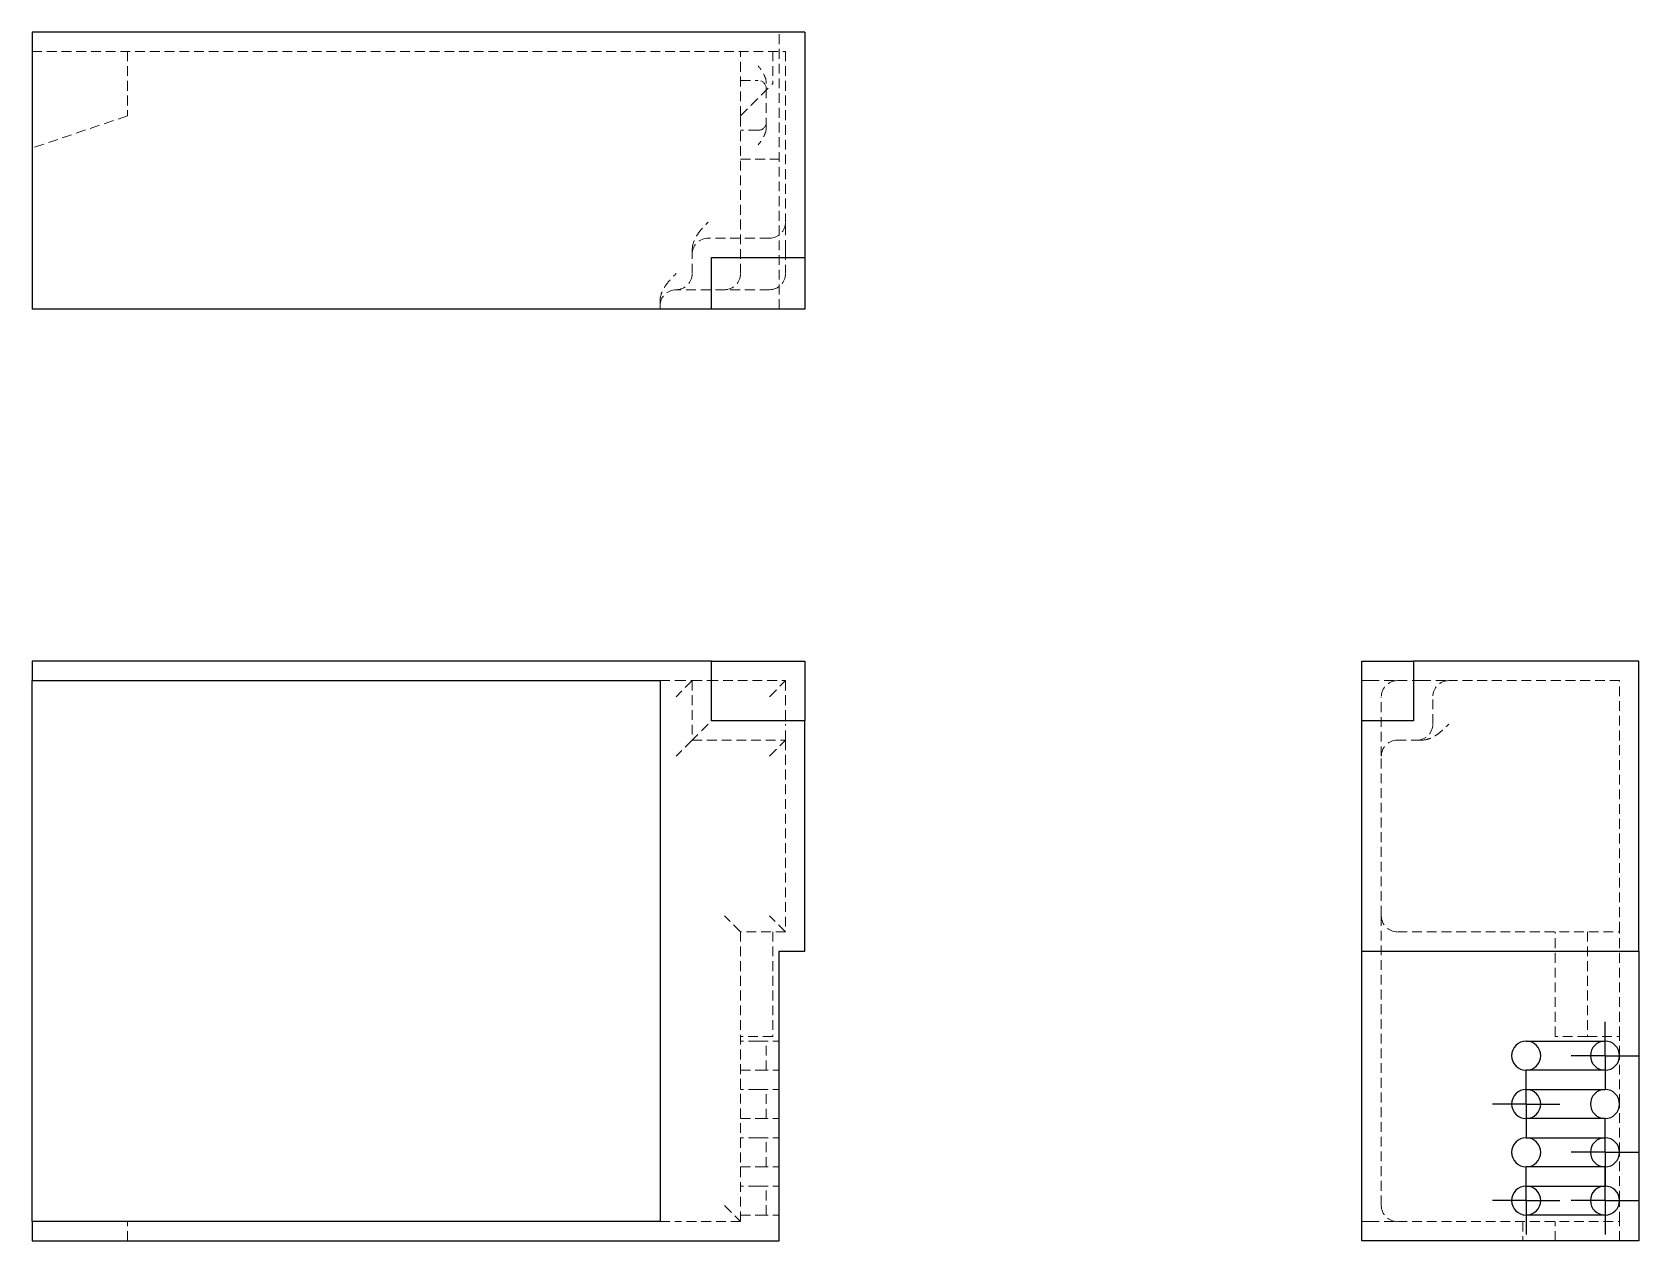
# Model space of a CAD drawing. Header units: millimetres. Extents: x 33 to 241, y 20 to 176.
import ezdxf

# ---------------------------------------------------------------- set-up
doc = ezdxf.new("R2010")
doc.units = ezdxf.units.MM
doc.linetypes.add('HIDDEN', pattern=[1.905, 1.27, -0.635])
doc.layers.add('10', color=7, linetype='Continuous')

# ---------------------------------------------------------------- blocks, each defined once
blk = doc.blocks.new('SW_CENTERMARKSYMBOL_0')
at = {"layer": '10', "color": 0}
for p, q in [((0, 2.5), (0, 4.375)), ((0, 0), (0, 2.5)), ((-2.5, 0), (-4.375, 0)), ((0, 0), (-2.5, 0)), ((0, 0), (0, -2.5)), ((0, 0), (2.5, 0)), ((2.5, 0), (4.375, 0)), ((0, -2.5), (0, -4.375))]:
    blk.add_line(p, q, dxfattribs=at)
blk = doc.blocks.new('SW_CENTERMARKSYMBOL_1')
at = {"layer": '10', "color": 0}
for p, q in [((0, 2.5), (0, 4.375)), ((0, 0), (0, 2.5)), ((-2.5, 0), (-4.375, 0)), ((0, 0), (-2.5, 0)), ((0, 0), (0, -2.5)), ((0, 0), (2.5, 0)), ((2.5, 0), (4.375, 0)), ((0, -2.5), (0, -4.375))]:
    blk.add_line(p, q, dxfattribs=at)
blk = doc.blocks.new('SW_CENTERMARKSYMBOL_2')
at = {"layer": '10', "color": 0}
for p, q in [((0, 2.5), (0, 4.375)), ((0, 0), (0, 2.5)), ((-2.5, 0), (-4.375, 0)), ((0, 0), (-2.5, 0)), ((0, 0), (0, -2.5)), ((0, 0), (2.5, 0)), ((2.5, 0), (4.375, 0)), ((0, -2.5), (0, -4.375))]:
    blk.add_line(p, q, dxfattribs=at)
blk = doc.blocks.new('SW_CENTERMARKSYMBOL_3')
at = {"layer": '10', "color": 0}
for p, q in [((0, 2.5), (0, 4.375)), ((0, 0), (0, 2.5)), ((-2.5, 0), (-4.375, 0)), ((0, 0), (-2.5, 0)), ((0, 0), (0, -2.5)), ((0, 0), (2.5, 0)), ((2.5, 0), (4.375, 0)), ((0, -2.5), (0, -4.375))]:
    blk.add_line(p, q, dxfattribs=at)
blk = doc.blocks.new('SW_CENTERMARKSYMBOL_4')
at = {"layer": '10', "color": 0}
for p, q in [((0, 2.5), (0, 4.375)), ((0, 0), (0, 2.5)), ((-2.5, 0), (-4.375, 0)), ((0, 0), (-2.5, 0)), ((0, 0), (0, -2.5)), ((0, 0), (2.5, 0)), ((2.5, 0), (4.375, 0)), ((0, -2.5), (0, -4.375))]:
    blk.add_line(p, q, dxfattribs=at)

msp = doc.modelspace()

# ---------------------------------------------------------------- linework, layer by layer
at = {"color": 7, "linetype": 'Continuous', "lineweight": 25}
for p, q in [((33, 175.92), (33, 140.08)), ((133, 175.92), (33, 175.92)), ((133, 175.92), (133, 146.75)), ((120.92, 146.75), (133, 146.75)), ((120.92, 140.08), (120.92, 146.75)), ((133, 146.75), (133, 140.08)), ((120.92, 140.08), (33, 140.08)), ((133, 140.08), (120.92, 140.08)), ((120.92, 94.5), (33, 94.5)), ((33, 94.5), (33, 92)), ((120.92, 86.79), (120.92, 94.5)), ((120.92, 94.5), (133, 94.5)), ((133, 94.5), (133, 86.79)), ((205.08, 86.79), (205.08, 94.5)), ((205.08, 94.5), (211.75, 94.5)), ((211.75, 94.5), (211.75, 86.79)), ((240.92, 94.5), (211.75, 94.5)), ((240.92, 57), (240.92, 94.5)), ((33, 92), (114.25, 92)), ((33, 22), (33, 92)), ((114.25, 92), (114.25, 22)), ((133, 86.79), (120.92, 86.79)), ((133, 57), (133, 86.79)), ((205.08, 57), (205.08, 86.79)), ((211.75, 86.79), (205.08, 86.79)), ((129.67, 19.5), (129.67, 57)), ((129.67, 57), (133, 57)), ((205.08, 57), (240.92, 57)), ((205.08, 19.5), (205.08, 57)), ((240.92, 57), (240.92, 19.5)), ((226.33, 45.33), (236.54, 45.33)), ((236.54, 41.58), (226.33, 41.58)), ((226.33, 39.08), (236.54, 39.08)), ((236.54, 35.33), (226.33, 35.33)), ((226.33, 32.83), (236.54, 32.83)), ((236.54, 29.08), (226.33, 29.08)), ((226.33, 26.58), (236.54, 26.58)), ((33, 22), (33, 19.5)), ((114.25, 22), (33, 22)), ((236.54, 22.83), (226.33, 22.83)), ((33, 19.5), (129.67, 19.5)), ((240.92, 19.5), (205.08, 19.5))]:
    msp.add_line(p, q, dxfattribs=at)
at = {"color": 7, "linetype": 'HIDDEN', "lineweight": 18}
for p, q in [((129.67, 140.08), (129.67, 175.92)), ((33, 173.42), (130.5, 173.42)), ((45.33, 173.42), (45.33, 165.08)), ((124.67, 165.08), (124.67, 173.42)), ((128.83, 173.42), (128.83, 169.25)), ((130.5, 173.42), (130.5, 151.33)), ((124.67, 169.67), (126.96, 169.67)), ((124.67, 165.08), (128.83, 169.25)), ((128, 163.57), (128, 169.31)), ((45.33, 165.08), (33, 160.92)), ((124.67, 144.67), (124.67, 165.08)), ((126.96, 163.21), (124.67, 163.21)), ((124.67, 159.46), (129.67, 159.46)), ((118.42, 144.67), (118.42, 147.72)), ((128.42, 149.25), (120.5, 149.25)), ((130.5, 147.72), (130.5, 144.67)), ((128.42, 142.58), (116.33, 142.58)), ((114.25, 141.06), (114.25, 140.08)), ((118.42, 92), (116.33, 89.92)), ((116.33, 92), (118.42, 92)), ((118.42, 92), (118.42, 84.29)), ((120.5, 92), (130.5, 92)), ((128.42, 89.92), (130.5, 92)), ((130.5, 92), (130.5, 86.38)), ((206.06, 92), (205.08, 92)), ((209.67, 92), (212.72, 92)), ((238.42, 92), (216.33, 92)), ((238.42, 59.5), (238.42, 92)), ((207.58, 82.21), (207.58, 89.92)), ((214.25, 86.38), (214.25, 89.92)), ((120.5, 86.38), (118.42, 84.29)), ((118.42, 84.29), (116.33, 82.21)), ((118.42, 84.29), (130.5, 84.29)), ((128.42, 82.21), (130.5, 84.29)), ((130.5, 84.29), (130.5, 59.5)), ((212.72, 84.29), (209.67, 84.29)), ((207.58, 61.58), (207.58, 82.21)), ((124.67, 59.5), (122.58, 61.58)), ((130.5, 59.5), (128.42, 61.58)), ((207.58, 24.08), (207.58, 61.58)), ((130.5, 59.5), (124.67, 59.5)), ((124.67, 59.5), (124.67, 22)), ((128.83, 59.5), (128.83, 45.96)), ((209.67, 59.5), (238.42, 59.5)), ((230.08, 45.96), (230.08, 59.5)), ((234.25, 59.5), (234.25, 45.96)), ((238.42, 45.96), (238.42, 59.5)), ((128.83, 45.96), (124.67, 45.96)), ((234.25, 45.96), (230.08, 45.96)), ((234.25, 45.96), (238.42, 45.96)), ((238.42, 43.46), (238.42, 45.96)), ((126.96, 45.33), (124.67, 45.33)), ((126.96, 45.33), (129.67, 45.33)), ((128, 41.58), (128, 45.33)), ((238.42, 37.21), (238.42, 43.46)), ((124.67, 41.58), (126.96, 41.58)), ((126.96, 41.58), (129.67, 41.58)), ((126.96, 39.08), (124.67, 39.08)), ((126.96, 39.08), (129.67, 39.08)), ((128, 35.33), (128, 39.08)), ((238.42, 30.96), (238.42, 37.21)), ((124.67, 35.33), (126.96, 35.33)), ((126.96, 35.33), (129.67, 35.33)), ((126.96, 32.83), (124.67, 32.83)), ((126.96, 32.83), (129.67, 32.83)), ((128, 29.08), (128, 32.83)), ((238.42, 24.71), (238.42, 30.96)), ((124.67, 29.08), (126.96, 29.08)), ((126.96, 29.08), (129.67, 29.08)), ((126.96, 26.58), (124.67, 26.58)), ((126.96, 26.58), (129.67, 26.58)), ((128, 22.83), (128, 26.58)), ((122.58, 24.08), (124.67, 22)), ((238.42, 22), (238.42, 24.71)), ((45.33, 19.5), (45.33, 22)), ((124.67, 22), (116.33, 22)), ((124.67, 22.83), (126.96, 22.83)), ((126.96, 22.83), (129.67, 22.83)), ((205.08, 22), (206.06, 22)), ((209.67, 22), (238.42, 22)), ((225.92, 22), (225.92, 19.5)), ((230.08, 19.5), (230.08, 22)), ((238.42, 19.5), (238.42, 22))]:
    msp.add_line(p, q, dxfattribs=at)
for centre, radius, start, end in [((126.96, 168.62), 1.04, 0, 90), ((126.96, 164.25), 1.04, 270, 0), ((128.42, 151.33), 2.08, 270, 0), ((120.5, 147.17), 2.08, 90, 180), ((116.33, 144.67), 2.08, 270, 0), ((122.58, 144.67), 2.08, 270, 0), ((128.42, 144.67), 2.08, 270, 0), ((116.33, 140.5), 2.08, 90, 180), ((209.67, 89.92), 2.08, 90, 180), ((216.33, 89.92), 2.08, 90, 180), ((212.17, 86.38), 2.08, 270, 0), ((209.67, 82.21), 2.08, 90, 180), ((209.67, 61.58), 2.08, 180, 270), ((209.67, 24.08), 2.08, 180, 270)]:
    msp.add_arc(centre, radius, start, end, dxfattribs=at)
at = {"color": 7, "linetype": 'Continuous', "lineweight": 25}
for centre, start, end in [((226.33, 43.46), 90, 270), ((226.33, 43.46), 270, 90), ((236.54, 43.46), 90, 270), ((236.54, 43.46), 270, 90), ((226.33, 37.21), 90, 270), ((226.33, 37.21), 270, 90), ((236.54, 37.21), 90, 270), ((236.54, 37.21), 270, 90), ((226.33, 30.96), 90, 270), ((226.33, 30.96), 270, 90), ((236.54, 30.96), 90, 270), ((236.54, 30.96), 270, 90), ((226.33, 24.71), 90, 270), ((226.33, 24.71), 270, 90), ((236.54, 24.71), 90, 270), ((236.54, 24.71), 270, 90)]:
    msp.add_arc(centre, 1.88, start, end, dxfattribs=at)
at = {"color": 7, "linetype": 'HIDDEN', "lineweight": 18}
for points, knots in [([(128, 169.31), (128, 169.73), (127.85, 170.14), (127.46, 170.87), (127.21, 171.21), (126.96, 171.54)], [0, 0, 0, 0, 0.5, 0.5, 1, 1, 1, 1]), ([(128, 163.57), (128, 163.14), (127.85, 162.74), (127.46, 162.01), (127.21, 161.67), (126.96, 161.33)], [0, 0, 0, 0, 0.5, 0.5, 1, 1, 1, 1]), ([(118.42, 147.72), (118.42, 148.09), (118.49, 148.44), (118.73, 149.11), (118.89, 149.43), (119.29, 150.02), (119.52, 150.3), (119.99, 150.83), (120.25, 151.08), (120.5, 151.33)], [0, 0, 0, 0, 0.25, 0.25, 0.5, 0.5, 0.75, 0.75, 1, 1, 1, 1]), ([(130.5, 147.72), (130.5, 148.09), (130.5, 148.44), (130.5, 149.11), (130.5, 149.43), (130.5, 150.02), (130.5, 150.3), (130.5, 150.83), (130.5, 151.08), (130.5, 151.33)], [0, 0, 0, 0, 0.25, 0.25, 0.5, 0.5, 0.75, 0.75, 1, 1, 1, 1]), ([(114.25, 141.06), (114.25, 141.42), (114.32, 141.77), (114.56, 142.45), (114.73, 142.76), (115.12, 143.35), (115.35, 143.63), (115.83, 144.16), (116.08, 144.42), (116.33, 144.67)], [0, 0, 0, 0, 0.25, 0.25, 0.5, 0.5, 0.75, 0.75, 1, 1, 1, 1]), ([(114.25, 92), (114.25, 92), (114.32, 92), (114.56, 92), (114.73, 92), (115.12, 92), (115.35, 92), (115.83, 92), (116.08, 92), (116.33, 92)], [0, 0, 0, 0, 0.25, 0.25, 0.5, 0.5, 0.75, 0.75, 1, 1, 1, 1]), ([(118.42, 92), (118.42, 92), (118.49, 92), (118.73, 92), (118.89, 92), (119.29, 92), (119.52, 92), (119.99, 92), (120.25, 92), (120.5, 92)], [0, 0, 0, 0, 0.25, 0.25, 0.5, 0.5, 0.75, 0.75, 1, 1, 1, 1]), ([(206.06, 92), (206.42, 92), (206.77, 92), (207.45, 92), (207.76, 92), (208.35, 92), (208.63, 92), (209.16, 92), (209.42, 92), (209.67, 92)], [0, 0, 0, 0, 0.25, 0.25, 0.5, 0.5, 0.75, 0.75, 1, 1, 1, 1]), ([(212.72, 92), (213.09, 92), (213.44, 92), (214.11, 92), (214.43, 92), (215.02, 92), (215.3, 92), (215.83, 92), (216.08, 92), (216.33, 92)], [0, 0, 0, 0, 0.25, 0.25, 0.5, 0.5, 0.75, 0.75, 1, 1, 1, 1]), ([(130.5, 84.29), (130.5, 84.29), (130.5, 84.36), (130.5, 84.6), (130.5, 84.77), (130.5, 85.16), (130.5, 85.39), (130.5, 85.87), (130.5, 86.12), (130.5, 86.38)], [0, 0, 0, 0, 0.25, 0.25, 0.5, 0.5, 0.75, 0.75, 1, 1, 1, 1]), ([(212.72, 84.29), (213.09, 84.29), (213.44, 84.36), (214.11, 84.6), (214.43, 84.77), (215.02, 85.16), (215.3, 85.39), (215.83, 85.87), (216.08, 86.12), (216.33, 86.38)], [0, 0, 0, 0, 0.25, 0.25, 0.5, 0.5, 0.75, 0.75, 1, 1, 1, 1]), ([(114.25, 22), (114.25, 22), (114.32, 22), (114.56, 22), (114.73, 22), (115.12, 22), (115.35, 22), (115.83, 22), (116.08, 22), (116.33, 22)], [0, 0, 0, 0, 0.25, 0.25, 0.5, 0.5, 0.75, 0.75, 1, 1, 1, 1]), ([(206.06, 22), (206.42, 22), (206.77, 22), (207.45, 22), (207.76, 22), (208.35, 22), (208.63, 22), (209.16, 22), (209.42, 22), (209.67, 22)], [0, 0, 0, 0, 0.25, 0.25, 0.5, 0.5, 0.75, 0.75, 1, 1, 1, 1])]:
    msp.add_open_spline(points, degree=3, knots=knots, dxfattribs=at)

# ---------------------------------------------------------------- block references
at = {"layer": '10'}
for name, p in [('SW_CENTERMARKSYMBOL_0', (236.54, 43.46)), ('SW_CENTERMARKSYMBOL_4', (226.33, 37.21)), ('SW_CENTERMARKSYMBOL_1', (236.54, 30.96)), ('SW_CENTERMARKSYMBOL_3', (226.33, 24.71)), ('SW_CENTERMARKSYMBOL_2', (236.54, 24.71))]:
    msp.add_blockref(name, p, dxfattribs=at)

doc.saveas('drawing.dxf')
